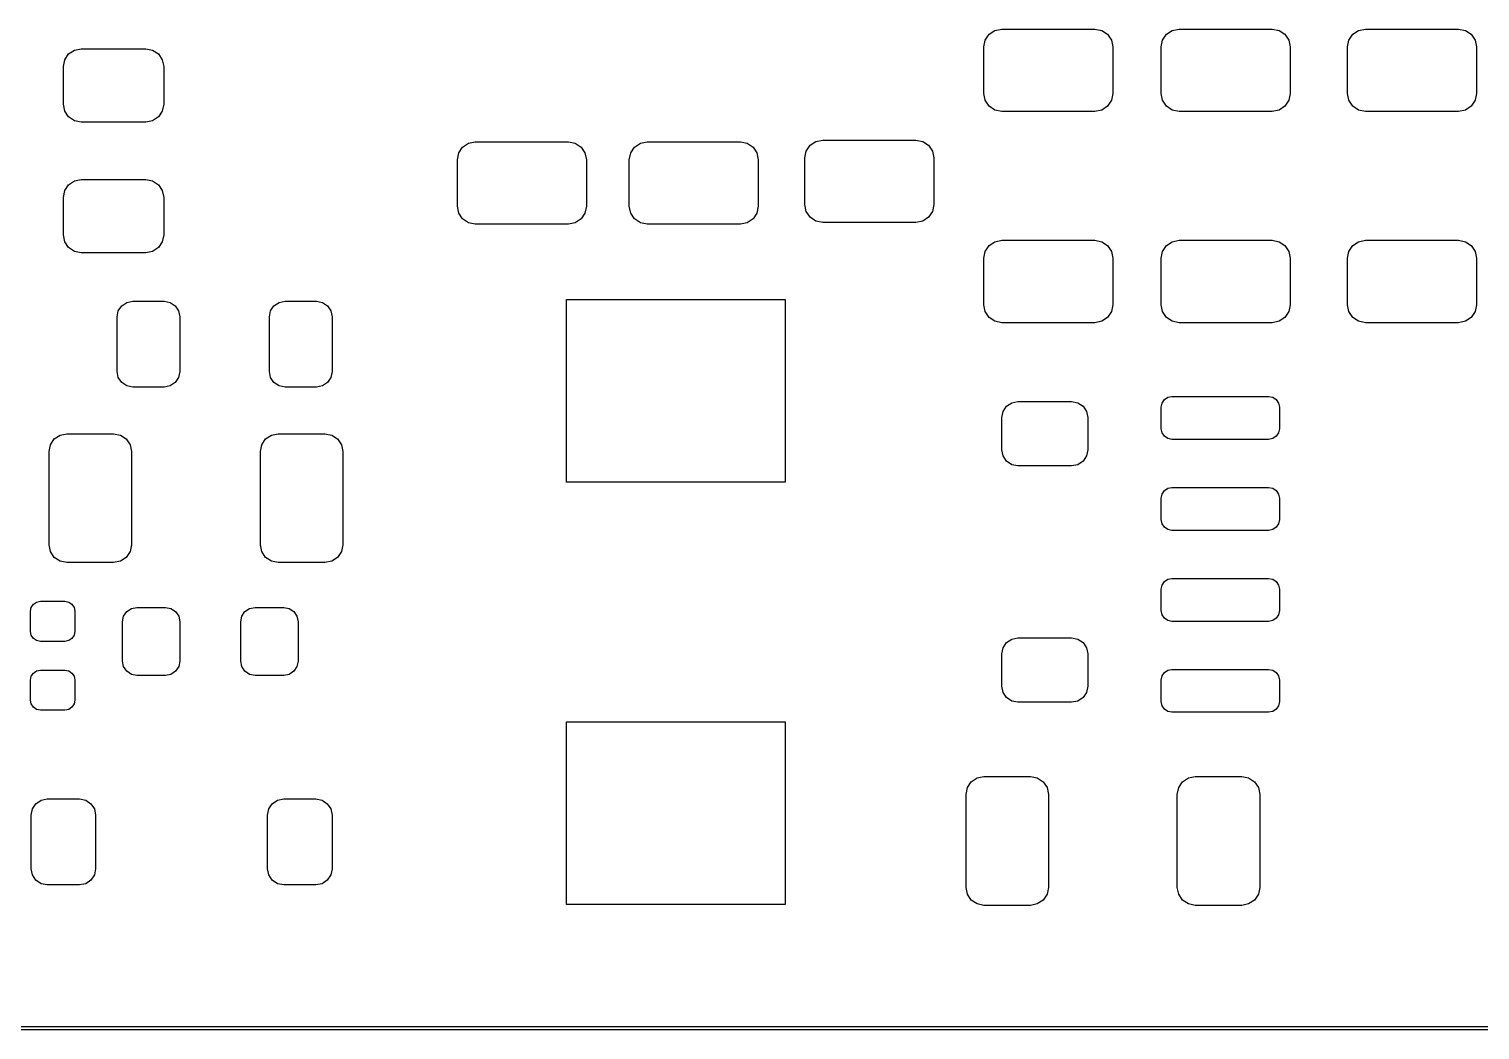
# Model space of a CAD drawing. Extents: x 89 to 178, y -115 to -57.
# Drawn here: x 110.67 to 130.93, y -115.02 to -101.05 of the extents above; entities that cross this region are included whole.
import ezdxf

# ---------------------------------------------------------------- set-up
doc = ezdxf.new("R2010")
doc.units = 0
doc.layers.add('BLACK', color=7, linetype='CONTINUOUS')

msp = doc.modelspace()

# ---------------------------------------------------------------- linework, layer by layer
at = {"layer": 'BLACK', "linetype": 'CONTINUOUS'}
for p, q in [((124.073223, -101.123223), (124.154329, -101.06903)), ((124.154329, -101.06903), (124.25, -101.05)), ((124.25, -101.05), (125.55, -101.05)), ((125.55, -101.05), (125.645671, -101.06903)), ((125.645671, -101.06903), (125.726777, -101.123223)), ((126.548223, -101.123223), (126.629329, -101.06903)), ((126.629329, -101.06903), (126.725, -101.05)), ((126.725, -101.05), (128.025, -101.05)), ((128.025, -101.05), (128.120671, -101.06903)), ((128.120671, -101.06903), (128.201777, -101.123223)), ((129.148223, -101.123223), (129.229329, -101.06903)), ((129.229329, -101.06903), (129.325, -101.05)), ((129.325, -101.05), (130.625, -101.05)), ((130.625, -101.05), (130.720671, -101.06903)), ((130.720671, -101.06903), (130.801777, -101.123223)), ((124, -101.3), (124.01903, -101.204329)), ((124.01903, -101.204329), (124.073223, -101.123223)), ((125.726777, -101.123223), (125.78097, -101.204329)), ((125.78097, -101.204329), (125.8, -101.3)), ((126.475, -101.3), (126.49403, -101.204329)), ((126.49403, -101.204329), (126.548223, -101.123223)), ((128.201777, -101.123223), (128.25597, -101.204329)), ((128.25597, -101.204329), (128.275, -101.3)), ((129.075, -101.3), (129.09403, -101.204329)), ((129.09403, -101.204329), (129.148223, -101.123223)), ((130.801777, -101.123223), (130.85597, -101.204329)), ((130.85597, -101.204329), (130.875, -101.3)), ((111.16903, -101.479329), (111.223223, -101.398223)), ((111.223223, -101.398223), (111.304329, -101.34403)), ((111.304329, -101.34403), (111.4, -101.325)), ((111.4, -101.325), (112.3, -101.325)), ((112.3, -101.325), (112.395671, -101.34403)), ((112.395671, -101.34403), (112.476777, -101.398223)), ((112.476777, -101.398223), (112.53097, -101.479329)), ((124, -101.95), (124, -101.3)), ((125.8, -101.3), (125.8, -101.95)), ((126.475, -101.95), (126.475, -101.3)), ((128.275, -101.3), (128.275, -101.95)), ((129.075, -101.95), (129.075, -101.3)), ((130.875, -101.3), (130.875, -101.95)), ((111.15, -101.575), (111.16903, -101.479329)), ((111.15, -102.1), (111.15, -101.575)), ((112.53097, -101.479329), (112.55, -101.575)), ((112.55, -101.575), (112.55, -102.1)), ((124.01903, -102.045671), (124, -101.95)), ((124.073223, -102.126777), (124.01903, -102.045671)), ((125.78097, -102.045671), (125.726777, -102.126777)), ((125.8, -101.95), (125.78097, -102.045671)), ((126.49403, -102.045671), (126.475, -101.95)), ((126.548223, -102.126777), (126.49403, -102.045671)), ((128.25597, -102.045671), (128.201777, -102.126777)), ((128.275, -101.95), (128.25597, -102.045671)), ((129.09403, -102.045671), (129.075, -101.95)), ((129.148223, -102.126777), (129.09403, -102.045671)), ((130.85597, -102.045671), (130.801777, -102.126777)), ((130.875, -101.95), (130.85597, -102.045671)), ((111.16903, -102.195671), (111.15, -102.1)), ((111.223223, -102.276777), (111.16903, -102.195671)), ((111.304329, -102.33097), (111.223223, -102.276777)), ((112.476777, -102.276777), (112.395671, -102.33097)), ((112.53097, -102.195671), (112.476777, -102.276777)), ((112.55, -102.1), (112.53097, -102.195671)), ((124.154329, -102.18097), (124.073223, -102.126777)), ((124.25, -102.2), (124.154329, -102.18097)), ((125.55, -102.2), (124.25, -102.2)), ((125.645671, -102.18097), (125.55, -102.2)), ((125.726777, -102.126777), (125.645671, -102.18097)), ((126.629329, -102.18097), (126.548223, -102.126777)), ((126.725, -102.2), (126.629329, -102.18097)), ((128.025, -102.2), (126.725, -102.2)), ((128.120671, -102.18097), (128.025, -102.2)), ((128.201777, -102.126777), (128.120671, -102.18097)), ((129.229329, -102.18097), (129.148223, -102.126777)), ((129.325, -102.2), (129.229329, -102.18097)), ((130.625, -102.2), (129.325, -102.2)), ((130.720671, -102.18097), (130.625, -102.2)), ((130.801777, -102.126777), (130.720671, -102.18097)), ((111.4, -102.35), (111.304329, -102.33097)), ((112.3, -102.35), (111.4, -102.35)), ((112.395671, -102.33097), (112.3, -102.35)), ((116.723223, -102.698223), (116.804329, -102.64403)), ((116.804329, -102.64403), (116.9, -102.625)), ((116.9, -102.625), (118.2, -102.625)), ((118.2, -102.625), (118.295671, -102.64403)), ((118.295671, -102.64403), (118.376777, -102.698223)), ((119.123223, -102.698223), (119.204329, -102.64403)), ((119.204329, -102.64403), (119.3, -102.625)), ((119.3, -102.625), (120.6, -102.625)), ((120.6, -102.625), (120.695671, -102.64403)), ((120.695671, -102.64403), (120.776777, -102.698223)), ((121.51903, -102.754329), (121.573223, -102.673223)), ((121.573223, -102.673223), (121.654329, -102.61903)), ((121.654329, -102.61903), (121.75, -102.6)), ((121.75, -102.6), (123.05, -102.6)), ((123.05, -102.6), (123.145671, -102.61903)), ((123.145671, -102.61903), (123.226777, -102.673223)), ((123.226777, -102.673223), (123.28097, -102.754329)), ((116.65, -102.875), (116.66903, -102.779329)), ((116.65, -103.525), (116.65, -102.875)), ((116.66903, -102.779329), (116.723223, -102.698223)), ((118.376777, -102.698223), (118.43097, -102.779329)), ((118.43097, -102.779329), (118.45, -102.875)), ((118.45, -102.875), (118.45, -103.525)), ((119.05, -102.875), (119.06903, -102.779329)), ((119.05, -103.525), (119.05, -102.875)), ((119.06903, -102.779329), (119.123223, -102.698223)), ((120.776777, -102.698223), (120.83097, -102.779329)), ((120.83097, -102.779329), (120.85, -102.875)), ((120.85, -102.875), (120.85, -103.525)), ((121.5, -102.85), (121.51903, -102.754329)), ((121.5, -103.5), (121.5, -102.85)), ((123.28097, -102.754329), (123.3, -102.85)), ((123.3, -102.85), (123.3, -103.5)), ((111.16903, -103.304329), (111.223223, -103.223223)), ((111.223223, -103.223223), (111.304329, -103.16903)), ((111.304329, -103.16903), (111.4, -103.15)), ((111.4, -103.15), (112.3, -103.15)), ((112.3, -103.15), (112.395671, -103.16903)), ((112.395671, -103.16903), (112.476777, -103.223223)), ((112.476777, -103.223223), (112.53097, -103.304329)), ((111.15, -103.4), (111.16903, -103.304329)), ((111.15, -103.925), (111.15, -103.4)), ((112.53097, -103.304329), (112.55, -103.4)), ((112.55, -103.4), (112.55, -103.925)), ((121.51903, -103.595671), (121.5, -103.5)), ((123.3, -103.5), (123.28097, -103.595671)), ((116.66903, -103.620671), (116.65, -103.525)), ((116.723223, -103.701777), (116.66903, -103.620671)), ((116.804329, -103.75597), (116.723223, -103.701777)), ((118.376777, -103.701777), (118.295671, -103.75597)), ((118.43097, -103.620671), (118.376777, -103.701777)), ((118.45, -103.525), (118.43097, -103.620671)), ((119.06903, -103.620671), (119.05, -103.525)), ((119.123223, -103.701777), (119.06903, -103.620671)), ((119.204329, -103.75597), (119.123223, -103.701777)), ((120.776777, -103.701777), (120.695671, -103.75597)), ((120.83097, -103.620671), (120.776777, -103.701777)), ((120.85, -103.525), (120.83097, -103.620671)), ((121.573223, -103.676777), (121.51903, -103.595671)), ((121.654329, -103.73097), (121.573223, -103.676777)), ((123.226777, -103.676777), (123.145671, -103.73097)), ((123.28097, -103.595671), (123.226777, -103.676777)), ((116.9, -103.775), (116.804329, -103.75597)), ((118.2, -103.775), (116.9, -103.775)), ((118.295671, -103.75597), (118.2, -103.775)), ((119.3, -103.775), (119.204329, -103.75597)), ((120.6, -103.775), (119.3, -103.775)), ((120.695671, -103.75597), (120.6, -103.775)), ((121.75, -103.75), (121.654329, -103.73097)), ((123.05, -103.75), (121.75, -103.75)), ((123.145671, -103.73097), (123.05, -103.75)), ((111.16903, -104.020671), (111.15, -103.925)), ((111.223223, -104.101777), (111.16903, -104.020671)), ((111.304329, -104.15597), (111.223223, -104.101777)), ((112.476777, -104.101777), (112.395671, -104.15597)), ((112.53097, -104.020671), (112.476777, -104.101777)), ((112.55, -103.925), (112.53097, -104.020671)), ((124.01903, -104.154329), (124.073223, -104.073223)), ((124.073223, -104.073223), (124.154329, -104.01903)), ((124.154329, -104.01903), (124.25, -104)), ((124.25, -104), (125.55, -104)), ((125.55, -104), (125.645671, -104.01903)), ((125.645671, -104.01903), (125.726777, -104.073223)), ((125.726777, -104.073223), (125.78097, -104.154329)), ((126.49403, -104.154329), (126.548223, -104.073223)), ((126.548223, -104.073223), (126.629329, -104.01903)), ((126.629329, -104.01903), (126.725, -104)), ((126.725, -104), (128.025, -104)), ((128.025, -104), (128.120671, -104.01903)), ((128.120671, -104.01903), (128.201777, -104.073223)), ((128.201777, -104.073223), (128.25597, -104.154329)), ((129.09403, -104.154329), (129.148223, -104.073223)), ((129.148223, -104.073223), (129.229329, -104.01903)), ((129.229329, -104.01903), (129.325, -104)), ((129.325, -104), (130.625, -104)), ((130.625, -104), (130.720671, -104.01903)), ((130.720671, -104.01903), (130.801777, -104.073223)), ((130.801777, -104.073223), (130.85597, -104.154329)), ((111.4, -104.175), (111.304329, -104.15597)), ((112.3, -104.175), (111.4, -104.175)), ((112.395671, -104.15597), (112.3, -104.175)), ((124, -104.25), (124.01903, -104.154329)), ((124, -104.9), (124, -104.25)), ((125.78097, -104.154329), (125.8, -104.25)), ((125.8, -104.25), (125.8, -104.9)), ((126.475, -104.25), (126.49403, -104.154329)), ((126.475, -104.9), (126.475, -104.25)), ((128.25597, -104.154329), (128.275, -104.25)), ((128.275, -104.25), (128.275, -104.9)), ((129.075, -104.25), (129.09403, -104.154329)), ((129.075, -104.9), (129.075, -104.25)), ((130.85597, -104.154329), (130.875, -104.25)), ((130.875, -104.25), (130.875, -104.9)), ((111.916651, -104.985038), (111.96407, -104.91407)), ((111.96407, -104.91407), (112.035038, -104.866651)), ((112.035038, -104.866651), (112.11875, -104.85)), ((112.11875, -104.85), (112.55625, -104.85)), ((112.55625, -104.85), (112.639962, -104.866651)), ((112.639962, -104.866651), (112.71093, -104.91407)), ((112.71093, -104.91407), (112.758349, -104.985038)), ((114.041651, -104.985038), (114.08907, -104.91407)), ((114.08907, -104.91407), (114.160038, -104.866651)), ((114.160038, -104.866651), (114.24375, -104.85)), ((114.24375, -104.85), (114.68125, -104.85)), ((114.68125, -104.85), (114.764962, -104.866651)), ((114.764962, -104.866651), (114.83593, -104.91407)), ((114.83593, -104.91407), (114.883349, -104.985038)), ((118.175, -107.375), (118.175, -104.825)), ((118.175, -104.825), (121.225, -104.825)), ((121.225, -104.825), (121.225, -107.375)), ((124.01903, -104.995671), (124, -104.9)), ((125.8, -104.9), (125.78097, -104.995671)), ((126.49403, -104.995671), (126.475, -104.9)), ((128.275, -104.9), (128.25597, -104.995671)), ((129.09403, -104.995671), (129.075, -104.9)), ((130.875, -104.9), (130.85597, -104.995671)), ((111.9, -105.06875), (111.916651, -104.985038)), ((111.9, -105.83125), (111.9, -105.06875)), ((112.758349, -104.985038), (112.775, -105.06875)), ((112.775, -105.06875), (112.775, -105.83125)), ((114.025, -105.06875), (114.041651, -104.985038)), ((114.025, -105.83125), (114.025, -105.06875)), ((114.883349, -104.985038), (114.9, -105.06875)), ((114.9, -105.06875), (114.9, -105.83125)), ((124.073223, -105.076777), (124.01903, -104.995671)), ((124.154329, -105.13097), (124.073223, -105.076777)), ((125.726777, -105.076777), (125.645671, -105.13097)), ((125.78097, -104.995671), (125.726777, -105.076777)), ((126.548223, -105.076777), (126.49403, -104.995671)), ((126.629329, -105.13097), (126.548223, -105.076777)), ((128.201777, -105.076777), (128.120671, -105.13097)), ((128.25597, -104.995671), (128.201777, -105.076777)), ((129.148223, -105.076777), (129.09403, -104.995671)), ((129.229329, -105.13097), (129.148223, -105.076777)), ((130.801777, -105.076777), (130.720671, -105.13097)), ((130.85597, -104.995671), (130.801777, -105.076777)), ((124.25, -105.15), (124.154329, -105.13097)), ((125.55, -105.15), (124.25, -105.15)), ((125.645671, -105.13097), (125.55, -105.15)), ((126.725, -105.15), (126.629329, -105.13097)), ((128.025, -105.15), (126.725, -105.15)), ((128.120671, -105.13097), (128.025, -105.15)), ((129.325, -105.15), (129.229329, -105.13097)), ((130.625, -105.15), (129.325, -105.15)), ((130.720671, -105.13097), (130.625, -105.15)), ((111.916651, -105.914962), (111.9, -105.83125)), ((111.96407, -105.98593), (111.916651, -105.914962)), ((112.758349, -105.914962), (112.71093, -105.98593)), ((112.775, -105.83125), (112.758349, -105.914962)), ((114.041651, -105.914962), (114.025, -105.83125)), ((114.08907, -105.98593), (114.041651, -105.914962)), ((114.883349, -105.914962), (114.83593, -105.98593)), ((114.9, -105.83125), (114.883349, -105.914962)), ((112.035038, -106.033349), (111.96407, -105.98593)), ((112.11875, -106.05), (112.035038, -106.033349)), ((112.55625, -106.05), (112.11875, -106.05)), ((112.639962, -106.033349), (112.55625, -106.05)), ((112.71093, -105.98593), (112.639962, -106.033349)), ((114.160038, -106.033349), (114.08907, -105.98593)), ((114.24375, -106.05), (114.160038, -106.033349)), ((114.68125, -106.05), (114.24375, -106.05)), ((114.764962, -106.033349), (114.68125, -106.05)), ((114.83593, -105.98593), (114.764962, -106.033349)), ((124.267127, -106.388896), (124.315901, -106.315901)), ((124.315901, -106.315901), (124.388896, -106.267127)), ((124.388896, -106.267127), (124.475, -106.25)), ((124.475, -106.25), (125.225, -106.25)), ((125.225, -106.25), (125.311104, -106.267127)), ((125.311104, -106.267127), (125.384099, -106.315901)), ((125.384099, -106.315901), (125.432873, -106.388896)), ((126.475, -106.33), (126.486418, -106.272597)), ((126.475, -106.63), (126.475, -106.33)), ((126.486418, -106.272597), (126.518934, -106.223934)), ((126.518934, -106.223934), (126.567597, -106.191418)), ((126.567597, -106.191418), (126.625, -106.18)), ((126.625, -106.18), (127.975, -106.18)), ((127.975, -106.18), (128.032403, -106.191418)), ((128.032403, -106.191418), (128.081066, -106.223934)), ((128.081066, -106.223934), (128.113582, -106.272597)), ((128.113582, -106.272597), (128.125, -106.33)), ((128.125, -106.33), (128.125, -106.63)), ((124.25, -106.475), (124.267127, -106.388896)), ((124.25, -106.925), (124.25, -106.475)), ((125.432873, -106.388896), (125.45, -106.475)), ((125.45, -106.475), (125.45, -106.925)), ((111.023223, -106.773223), (111.104329, -106.71903)), ((111.104329, -106.71903), (111.2, -106.7)), ((111.2, -106.7), (111.85, -106.7)), ((111.85, -106.7), (111.945671, -106.71903)), ((111.945671, -106.71903), (112.026777, -106.773223)), ((113.973223, -106.773223), (114.054329, -106.71903)), ((114.054329, -106.71903), (114.15, -106.7)), ((114.15, -106.7), (114.8, -106.7)), ((114.8, -106.7), (114.895671, -106.71903)), ((114.895671, -106.71903), (114.976777, -106.773223)), ((126.486418, -106.687403), (126.475, -106.63)), ((126.518934, -106.736066), (126.486418, -106.687403)), ((126.567597, -106.768582), (126.518934, -106.736066)), ((128.081066, -106.736066), (128.032403, -106.768582)), ((128.113582, -106.687403), (128.081066, -106.736066)), ((128.125, -106.63), (128.113582, -106.687403)), ((110.95, -106.95), (110.96903, -106.854329)), ((110.96903, -106.854329), (111.023223, -106.773223)), ((112.026777, -106.773223), (112.08097, -106.854329)), ((112.08097, -106.854329), (112.1, -106.95)), ((113.9, -106.95), (113.91903, -106.854329)), ((113.91903, -106.854329), (113.973223, -106.773223)), ((114.976777, -106.773223), (115.03097, -106.854329)), ((115.03097, -106.854329), (115.05, -106.95)), ((124.267127, -107.011104), (124.25, -106.925)), ((125.45, -106.925), (125.432873, -107.011104)), ((126.625, -106.78), (126.567597, -106.768582)), ((127.975, -106.78), (126.625, -106.78)), ((128.032403, -106.768582), (127.975, -106.78)), ((110.95, -108.25), (110.95, -106.95)), ((112.1, -106.95), (112.1, -108.25)), ((113.9, -108.25), (113.9, -106.95)), ((115.05, -106.95), (115.05, -108.25)), ((124.315901, -107.084099), (124.267127, -107.011104)), ((124.388896, -107.132873), (124.315901, -107.084099)), ((124.475, -107.15), (124.388896, -107.132873)), ((125.311104, -107.132873), (125.225, -107.15)), ((125.384099, -107.084099), (125.311104, -107.132873)), ((125.432873, -107.011104), (125.384099, -107.084099)), ((125.225, -107.15), (124.475, -107.15)), ((121.225, -107.375), (118.175, -107.375)), ((126.475, -107.6), (126.486418, -107.542597)), ((126.486418, -107.542597), (126.518934, -107.493934)), ((126.518934, -107.493934), (126.567597, -107.461418)), ((126.567597, -107.461418), (126.625, -107.45)), ((126.625, -107.45), (127.975, -107.45)), ((127.975, -107.45), (128.032403, -107.461418)), ((128.032403, -107.461418), (128.081066, -107.493934)), ((128.081066, -107.493934), (128.113582, -107.542597)), ((128.113582, -107.542597), (128.125, -107.6)), ((126.475, -107.9), (126.475, -107.6)), ((128.125, -107.6), (128.125, -107.9)), ((126.486418, -107.957403), (126.475, -107.9)), ((126.518934, -108.006066), (126.486418, -107.957403)), ((128.113582, -107.957403), (128.081066, -108.006066)), ((128.125, -107.9), (128.113582, -107.957403)), ((126.567597, -108.038582), (126.518934, -108.006066)), ((126.625, -108.05), (126.567597, -108.038582)), ((127.975, -108.05), (126.625, -108.05)), ((128.032403, -108.038582), (127.975, -108.05)), ((128.081066, -108.006066), (128.032403, -108.038582)), ((110.96903, -108.345671), (110.95, -108.25)), ((111.023223, -108.426777), (110.96903, -108.345671)), ((112.08097, -108.345671), (112.026777, -108.426777)), ((112.1, -108.25), (112.08097, -108.345671)), ((113.91903, -108.345671), (113.9, -108.25)), ((113.973223, -108.426777), (113.91903, -108.345671)), ((115.03097, -108.345671), (114.976777, -108.426777)), ((115.05, -108.25), (115.03097, -108.345671)), ((111.104329, -108.48097), (111.023223, -108.426777)), ((111.2, -108.5), (111.104329, -108.48097)), ((111.85, -108.5), (111.2, -108.5)), ((111.945671, -108.48097), (111.85, -108.5)), ((112.026777, -108.426777), (111.945671, -108.48097)), ((114.054329, -108.48097), (113.973223, -108.426777)), ((114.15, -108.5), (114.054329, -108.48097)), ((114.8, -108.5), (114.15, -108.5)), ((114.895671, -108.48097), (114.8, -108.5)), ((114.976777, -108.426777), (114.895671, -108.48097)), ((126.486418, -108.812597), (126.518934, -108.763934)), ((126.518934, -108.763934), (126.567597, -108.731418)), ((126.567597, -108.731418), (126.625, -108.72)), ((126.625, -108.72), (127.975, -108.72)), ((127.975, -108.72), (128.032403, -108.731418)), ((128.032403, -108.731418), (128.081066, -108.763934)), ((128.081066, -108.763934), (128.113582, -108.812597)), ((126.475, -108.87), (126.486418, -108.812597)), ((126.475, -109.17), (126.475, -108.87)), ((128.113582, -108.812597), (128.125, -108.87)), ((128.125, -108.87), (128.125, -109.17)), ((110.69, -109.18), (110.700657, -109.126424)), ((110.700657, -109.126424), (110.731005, -109.081005)), ((110.731005, -109.081005), (110.776424, -109.050657)), ((110.776424, -109.050657), (110.83, -109.04)), ((110.83, -109.04), (111.17, -109.04)), ((111.17, -109.04), (111.223576, -109.050657)), ((111.223576, -109.050657), (111.268995, -109.081005)), ((111.268995, -109.081005), (111.299343, -109.126424)), ((111.299343, -109.126424), (111.31, -109.18)), ((112.033579, -109.183579), (112.098463, -109.140224)), ((112.098463, -109.140224), (112.175, -109.125)), ((112.175, -109.125), (112.575, -109.125)), ((112.575, -109.125), (112.651537, -109.140224)), ((112.651537, -109.140224), (112.716421, -109.183579)), ((113.683579, -109.183579), (113.748463, -109.140224)), ((113.748463, -109.140224), (113.825, -109.125)), ((113.825, -109.125), (114.225, -109.125)), ((114.225, -109.125), (114.301537, -109.140224)), ((114.301537, -109.140224), (114.366421, -109.183579)), ((126.486418, -109.227403), (126.475, -109.17)), ((128.125, -109.17), (128.113582, -109.227403)), ((110.69, -109.46), (110.69, -109.18)), ((111.31, -109.18), (111.31, -109.46)), ((111.975, -109.325), (111.990224, -109.248463)), ((111.975, -109.875), (111.975, -109.325)), ((111.990224, -109.248463), (112.033579, -109.183579)), ((112.716421, -109.183579), (112.759776, -109.248463)), ((112.759776, -109.248463), (112.775, -109.325)), ((112.775, -109.325), (112.775, -109.875)), ((113.625, -109.325), (113.640224, -109.248463)), ((113.625, -109.875), (113.625, -109.325)), ((113.640224, -109.248463), (113.683579, -109.183579)), ((114.366421, -109.183579), (114.409776, -109.248463)), ((114.409776, -109.248463), (114.425, -109.325)), ((114.425, -109.325), (114.425, -109.875)), ((126.518934, -109.276066), (126.486418, -109.227403)), ((126.567597, -109.308582), (126.518934, -109.276066)), ((126.625, -109.32), (126.567597, -109.308582)), ((127.975, -109.32), (126.625, -109.32)), ((128.032403, -109.308582), (127.975, -109.32)), ((128.081066, -109.276066), (128.032403, -109.308582)), ((128.113582, -109.227403), (128.081066, -109.276066)), ((110.700657, -109.513576), (110.69, -109.46)), ((110.731005, -109.558995), (110.700657, -109.513576)), ((110.776424, -109.589343), (110.731005, -109.558995)), ((111.268995, -109.558995), (111.223576, -109.589343)), ((111.299343, -109.513576), (111.268995, -109.558995)), ((111.31, -109.46), (111.299343, -109.513576)), ((124.315901, -109.615901), (124.388896, -109.567127)), ((124.388896, -109.567127), (124.475, -109.55)), ((124.475, -109.55), (125.225, -109.55)), ((125.225, -109.55), (125.311104, -109.567127)), ((125.311104, -109.567127), (125.384099, -109.615901)), ((110.83, -109.6), (110.776424, -109.589343)), ((111.17, -109.6), (110.83, -109.6)), ((111.223576, -109.589343), (111.17, -109.6)), ((124.25, -109.775), (124.267127, -109.688896)), ((124.25, -110.225), (124.25, -109.775)), ((124.267127, -109.688896), (124.315901, -109.615901)), ((125.384099, -109.615901), (125.432873, -109.688896)), ((125.432873, -109.688896), (125.45, -109.775)), ((125.45, -109.775), (125.45, -110.225)), ((111.990224, -109.951537), (111.975, -109.875)), ((112.033579, -110.016421), (111.990224, -109.951537)), ((112.759776, -109.951537), (112.716421, -110.016421)), ((112.775, -109.875), (112.759776, -109.951537)), ((113.640224, -109.951537), (113.625, -109.875)), ((113.683579, -110.016421), (113.640224, -109.951537)), ((114.409776, -109.951537), (114.366421, -110.016421)), ((114.425, -109.875), (114.409776, -109.951537)), ((110.69, -110.14), (110.700657, -110.086424)), ((110.69, -110.42), (110.69, -110.14)), ((110.700657, -110.086424), (110.731005, -110.041005)), ((110.731005, -110.041005), (110.776424, -110.010657)), ((110.776424, -110.010657), (110.83, -110)), ((110.83, -110), (111.17, -110)), ((111.17, -110), (111.223576, -110.010657)), ((111.223576, -110.010657), (111.268995, -110.041005)), ((111.268995, -110.041005), (111.299343, -110.086424)), ((111.299343, -110.086424), (111.31, -110.14)), ((111.31, -110.14), (111.31, -110.42)), ((112.098463, -110.059776), (112.033579, -110.016421)), ((112.175, -110.075), (112.098463, -110.059776)), ((112.575, -110.075), (112.175, -110.075)), ((112.651537, -110.059776), (112.575, -110.075)), ((112.716421, -110.016421), (112.651537, -110.059776)), ((113.748463, -110.059776), (113.683579, -110.016421)), ((113.825, -110.075), (113.748463, -110.059776)), ((114.225, -110.075), (113.825, -110.075)), ((114.301537, -110.059776), (114.225, -110.075)), ((114.366421, -110.016421), (114.301537, -110.059776)), ((126.475, -110.14), (126.486418, -110.082597)), ((126.475, -110.44), (126.475, -110.14)), ((126.486418, -110.082597), (126.518934, -110.033934)), ((126.518934, -110.033934), (126.567597, -110.001418)), ((126.567597, -110.001418), (126.625, -109.99)), ((126.625, -109.99), (127.975, -109.99)), ((127.975, -109.99), (128.032403, -110.001418)), ((128.032403, -110.001418), (128.081066, -110.033934)), ((128.081066, -110.033934), (128.113582, -110.082597)), ((128.113582, -110.082597), (128.125, -110.14)), ((128.125, -110.14), (128.125, -110.44)), ((124.267127, -110.311104), (124.25, -110.225)), ((124.315901, -110.384099), (124.267127, -110.311104)), ((124.388896, -110.432873), (124.315901, -110.384099)), ((125.384099, -110.384099), (125.311104, -110.432873)), ((125.432873, -110.311104), (125.384099, -110.384099)), ((125.45, -110.225), (125.432873, -110.311104)), ((110.700657, -110.473576), (110.69, -110.42)), ((110.731005, -110.518995), (110.700657, -110.473576)), ((110.776424, -110.549343), (110.731005, -110.518995)), ((110.83, -110.56), (110.776424, -110.549343)), ((111.17, -110.56), (110.83, -110.56)), ((111.223576, -110.549343), (111.17, -110.56)), ((111.268995, -110.518995), (111.223576, -110.549343)), ((111.299343, -110.473576), (111.268995, -110.518995)), ((111.31, -110.42), (111.299343, -110.473576)), ((124.475, -110.45), (124.388896, -110.432873)), ((125.225, -110.45), (124.475, -110.45)), ((125.311104, -110.432873), (125.225, -110.45)), ((126.486418, -110.497403), (126.475, -110.44)), ((126.518934, -110.546066), (126.486418, -110.497403)), ((126.567597, -110.578582), (126.518934, -110.546066)), ((126.625, -110.59), (126.567597, -110.578582)), ((127.975, -110.59), (126.625, -110.59)), ((128.032403, -110.578582), (127.975, -110.59)), ((128.081066, -110.546066), (128.032403, -110.578582)), ((128.113582, -110.497403), (128.081066, -110.546066)), ((128.125, -110.44), (128.113582, -110.497403)), ((118.175, -113.275), (118.175, -110.725)), ((118.175, -110.725), (121.225, -110.725)), ((121.225, -110.725), (121.225, -113.275)), ((123.76903, -111.639329), (123.823223, -111.558223)), ((123.823223, -111.558223), (123.904329, -111.50403)), ((123.904329, -111.50403), (124, -111.485)), ((124, -111.485), (124.65, -111.485)), ((124.65, -111.485), (124.745671, -111.50403)), ((124.745671, -111.50403), (124.826777, -111.558223)), ((124.826777, -111.558223), (124.88097, -111.639329)), ((126.71903, -111.639329), (126.773223, -111.558223)), ((126.773223, -111.558223), (126.854329, -111.50403)), ((126.854329, -111.50403), (126.95, -111.485)), ((126.95, -111.485), (127.6, -111.485)), ((127.6, -111.485), (127.695671, -111.50403)), ((127.695671, -111.50403), (127.776777, -111.558223)), ((127.776777, -111.558223), (127.83097, -111.639329)), ((110.838896, -111.817127), (110.925, -111.8)), ((110.925, -111.8), (111.375, -111.8)), ((111.375, -111.8), (111.461104, -111.817127)), ((114.138896, -111.817127), (114.225, -111.8)), ((114.225, -111.8), (114.675, -111.8)), ((114.675, -111.8), (114.761104, -111.817127)), ((123.75, -111.735), (123.76903, -111.639329)), ((123.75, -113.035), (123.75, -111.735)), ((124.88097, -111.639329), (124.9, -111.735)), ((124.9, -111.735), (124.9, -113.035)), ((126.7, -111.735), (126.71903, -111.639329)), ((126.7, -113.035), (126.7, -111.735)), ((127.83097, -111.639329), (127.85, -111.735)), ((127.85, -111.735), (127.85, -113.035)), ((110.7, -112.025), (110.717127, -111.938896)), ((110.717127, -111.938896), (110.765901, -111.865901)), ((110.765901, -111.865901), (110.838896, -111.817127)), ((111.461104, -111.817127), (111.534099, -111.865901)), ((111.534099, -111.865901), (111.582873, -111.938896)), ((111.582873, -111.938896), (111.6, -112.025)), ((114, -112.025), (114.017127, -111.938896)), ((114.017127, -111.938896), (114.065901, -111.865901)), ((114.065901, -111.865901), (114.138896, -111.817127)), ((114.761104, -111.817127), (114.834099, -111.865901)), ((114.834099, -111.865901), (114.882873, -111.938896)), ((114.882873, -111.938896), (114.9, -112.025)), ((110.7, -112.775), (110.7, -112.025)), ((111.6, -112.025), (111.6, -112.775)), ((114, -112.775), (114, -112.025)), ((114.9, -112.025), (114.9, -112.775)), ((110.717127, -112.861104), (110.7, -112.775)), ((111.6, -112.775), (111.582873, -112.861104)), ((114.017127, -112.861104), (114, -112.775)), ((114.9, -112.775), (114.882873, -112.861104)), ((110.765901, -112.934099), (110.717127, -112.861104)), ((110.838896, -112.982873), (110.765901, -112.934099)), ((110.925, -113), (110.838896, -112.982873)), ((111.375, -113), (110.925, -113)), ((111.461104, -112.982873), (111.375, -113)), ((111.534099, -112.934099), (111.461104, -112.982873)), ((111.582873, -112.861104), (111.534099, -112.934099)), ((114.065901, -112.934099), (114.017127, -112.861104)), ((114.138896, -112.982873), (114.065901, -112.934099)), ((114.225, -113), (114.138896, -112.982873)), ((114.675, -113), (114.225, -113)), ((114.761104, -112.982873), (114.675, -113)), ((114.834099, -112.934099), (114.761104, -112.982873)), ((114.882873, -112.861104), (114.834099, -112.934099)), ((123.76903, -113.130671), (123.75, -113.035)), ((123.823223, -113.211777), (123.76903, -113.130671)), ((123.904329, -113.26597), (123.823223, -113.211777)), ((124.826777, -113.211777), (124.745671, -113.26597)), ((124.88097, -113.130671), (124.826777, -113.211777)), ((124.9, -113.035), (124.88097, -113.130671)), ((126.71903, -113.130671), (126.7, -113.035)), ((126.773223, -113.211777), (126.71903, -113.130671)), ((126.854329, -113.26597), (126.773223, -113.211777)), ((127.776777, -113.211777), (127.695671, -113.26597)), ((127.83097, -113.130671), (127.776777, -113.211777)), ((127.85, -113.035), (127.83097, -113.130671)), ((121.225, -113.275), (118.175, -113.275)), ((124, -113.285), (123.904329, -113.26597)), ((124.65, -113.285), (124, -113.285)), ((124.745671, -113.26597), (124.65, -113.285)), ((126.95, -113.285), (126.854329, -113.26597)), ((127.6, -113.285), (126.95, -113.285)), ((127.695671, -113.26597), (127.6, -113.285)), ((169.5, -115.025), (97.5, -115.025)), ((97.524182, -114.975), (169.475818, -114.975))]:
    msp.add_line(p, q, dxfattribs=at)

doc.saveas('drawing.dxf')
